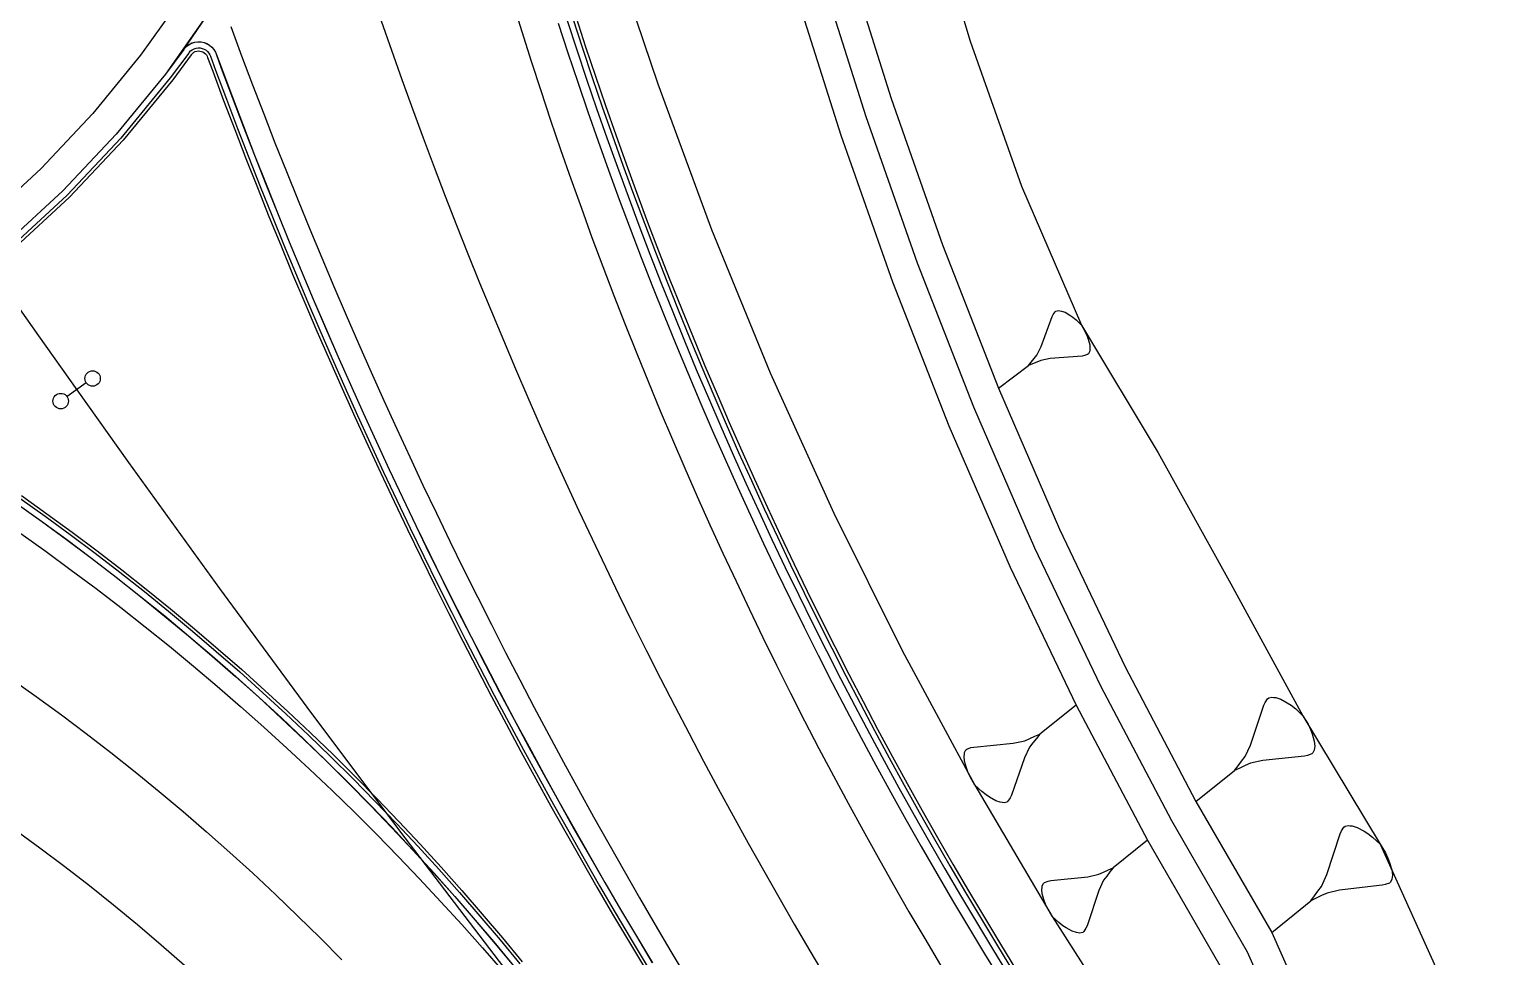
# Model space of a CAD drawing. Extents: x 383808 to 384559, y 802827 to 803490.
# Drawn here: x 384020.2 to 384067.28, y 803147.08 to 803176.92 of the extents above; entities that cross this region are included whole.
import ezdxf

# ---------------------------------------------------------------- set-up
doc = ezdxf.new("R2010")
doc.units = 0
doc.layers.get('0').update_dxf_attribs({"linetype": 'CONTINUOUS'})

msp = doc.modelspace()

# ---------------------------------------------------------------- linework, layer by layer
at = {"color": 7}
for p, q in [((384053.142, 803167.7395), (384053.2038, 803167.8297)), ((384053.2038, 803167.8297), (384053.2313, 803167.8506)), ((384053.2313, 803167.8506), (384053.3074, 803167.8648)), ((384053.3074, 803167.8648), (384053.3558, 803167.8581)), ((384053.3558, 803167.8581), (384053.4042, 803167.8514)), ((384053.4042, 803167.8514), (384053.522, 803167.8105)), ((384053.522, 803167.8105), (384053.6815, 803167.7144)), ((384052.7526, 803166.7072), (384053.1077, 803167.6702)), ((384053.1077, 803167.6702), (384053.142, 803167.7395)), ((384053.6815, 803167.7144), (384053.7717, 803167.6526)), ((384053.7717, 803167.6526), (384053.8828, 803167.5632)), ((384053.8828, 803167.5632), (384054.0565, 803167.3911)), ((384054.0565, 803167.3911), (384054.1751, 803167.1773)), ((384054.1751, 803167.1773), (384054.231, 803167.0461)), ((384054.231, 803167.0461), (384054.2661, 803166.9425)), ((384054.2661, 803166.9425), (384054.3154, 803166.763)), ((384052.5262, 803166.3188), (384052.6156, 803166.4299)), ((384052.6156, 803166.4299), (384052.7526, 803166.7072)), ((384054.0681, 803166.4022), (384053.0449, 803166.3213)), ((384054.1441, 803166.4163), (384054.0681, 803166.4022)), ((384054.2477, 803166.4514), (384054.1441, 803166.4163)), ((384054.2752, 803166.4723), (384054.2477, 803166.4514)), ((384054.3095, 803166.5416), (384054.2752, 803166.4723)), ((384054.3162, 803166.5901), (384054.3095, 803166.5416)), ((384054.3154, 803166.763), (384054.3229, 803166.6385)), ((384054.3229, 803166.6385), (384054.3162, 803166.5901)), ((384051.3826, 803165.366), (384052.3474, 803166.0967)), ((384052.3474, 803166.0967), (384052.4368, 803166.2078)), ((384052.4785, 803166.1526), (384052.3474, 803166.0967)), ((384052.4368, 803166.2078), (384052.5262, 803166.3188)), ((384052.6097, 803166.2086), (384052.4785, 803166.1526)), ((384052.7408, 803166.2645), (384052.6097, 803166.2086)), ((384053.0449, 803166.3213), (384052.7408, 803166.2645)), ((384053.8851, 803155.1673), (384052.7077, 803154.2414)), ((384059.4873, 803153.8867), (384059.9199, 803155.1661)), ((384059.9199, 803155.1661), (384059.9624, 803155.2585)), ((384059.9624, 803155.2585), (384060.0405, 803155.3793)), ((384060.0405, 803155.3793), (384060.076, 803155.4078)), ((384060.076, 803155.4078), (384060.1755, 803155.4292)), ((384060.1755, 803155.4292), (384060.2395, 803155.4221)), ((384060.2395, 803155.4221), (384060.3034, 803155.4151)), ((384060.3034, 803155.4151), (384060.4598, 803155.3654)), ((384060.4598, 803155.3654), (384060.6731, 803155.2448)), ((384060.6731, 803155.2448), (384060.7939, 803155.1667)), ((384060.7939, 803155.1667), (384060.9432, 803155.0531)), ((384060.9432, 803155.0531), (384061.1779, 803154.833)), ((384061.1779, 803154.833), (384061.3415, 803154.556)), ((384052.2246, 803154.0249), (384052.3857, 803154.0971)), ((384052.3857, 803154.0971), (384052.5467, 803154.1692)), ((384052.5996, 803154.1019), (384052.4915, 803153.9625)), ((384052.5467, 803154.1692), (384052.7077, 803154.2414)), ((384052.7077, 803154.2414), (384052.5996, 803154.1019)), ((384061.3415, 803154.556), (384061.4198, 803154.3855)), ((384061.4198, 803154.3855), (384061.4696, 803154.2505)), ((384061.4696, 803154.2505), (384061.5409, 803154.0161)), ((384050.2826, 803153.5866), (384050.2898, 803153.6467)), ((384050.2898, 803153.6467), (384050.3306, 803153.7333)), ((384050.3306, 803153.7333), (384050.3643, 803153.7597)), ((384050.3643, 803153.7597), (384050.4917, 803153.8054)), ((384050.4917, 803153.8054), (384050.5854, 803153.8247)), ((384050.5854, 803153.8247), (384051.8497, 803153.9478)), ((384051.8497, 803153.9478), (384052.2246, 803154.0249)), ((384052.3834, 803153.823), (384052.22, 803153.4768)), ((384052.4915, 803153.9625), (384052.3834, 803153.823)), ((384059.3171, 803153.5171), (384059.4873, 803153.8867)), ((384061.4985, 803153.6323), (384061.463, 803153.6039)), ((384061.5411, 803153.7247), (384061.4985, 803153.6323)), ((384061.5409, 803154.0161), (384061.5552, 803153.8527)), ((384061.5481, 803153.7887), (384061.5411, 803153.7247)), ((384061.5552, 803153.8527), (384061.5481, 803153.7887)), ((384050.2754, 803153.5265), (384050.2826, 803153.5866)), ((384050.2875, 803153.3727), (384050.2754, 803153.5265)), ((384050.3525, 803153.1516), (384050.2875, 803153.3727)), ((384052.22, 803153.4768), (384051.8023, 803152.2772)), ((384058.9763, 803153.0691), (384059.0899, 803153.2185)), ((384059.0899, 803153.2185), (384059.2035, 803153.3678)), ((384059.3173, 803153.2257), (384059.1468, 803153.1474)), ((384059.2035, 803153.3678), (384059.3171, 803153.5171)), ((384059.4878, 803153.304), (384059.3173, 803153.2257)), ((384059.8856, 803153.3896), (384059.4878, 803153.304)), ((384061.2285, 803153.5327), (384059.8856, 803153.3896)), ((384061.328, 803153.554), (384061.2285, 803153.5327)), ((384061.463, 803153.6039), (384061.328, 803153.554)), ((384050.3982, 803153.0242), (384050.3525, 803153.1516)), ((384050.4704, 803152.8632), (384050.3982, 803153.0242)), ((384050.6219, 803152.6013), (384050.4704, 803152.8632)), ((384057.7335, 803152.0734), (384058.9763, 803153.0691)), ((384059.1468, 803153.1474), (384058.9763, 803153.0691)), ((384050.8408, 803152.3922), (384050.6219, 803152.6013)), ((384050.9802, 803152.2841), (384050.8408, 803152.3922)), ((384051.0932, 803152.2096), (384050.9802, 803152.2841)), ((384051.8023, 803152.2772), (384051.7615, 803152.1907)), ((384051.2928, 803152.0943), (384051.0932, 803152.2096)), ((384051.4394, 803152.0463), (384051.2928, 803152.0943)), ((384051.4995, 803152.0391), (384051.4394, 803152.0463)), ((384051.5596, 803152.032), (384051.4995, 803152.0391)), ((384051.6533, 803152.0512), (384051.5596, 803152.032)), ((384051.687, 803152.0777), (384051.6533, 803152.0512)), ((384051.7615, 803152.1907), (384051.687, 803152.0777)), ((384062.4948, 803151.2477), (384062.5307, 803151.277)), ((384062.5307, 803151.277), (384062.632, 803151.2998)), ((384062.632, 803151.2998), (384062.6973, 803151.2931)), ((384062.6973, 803151.2931), (384062.7626, 803151.2865)), ((384062.7626, 803151.2865), (384062.9226, 803151.2374)), ((384056.1727, 803150.8229), (384055.0679, 803149.9378)), ((384061.9443, 803149.7199), (384062.3737, 803151.029)), ((384062.3737, 803151.029), (384062.4162, 803151.1236)), ((384062.4162, 803151.1236), (384062.4948, 803151.2477)), ((384062.9226, 803151.2374), (384063.1413, 803151.1163)), ((384063.1413, 803151.1163), (384063.2653, 803151.0377)), ((384063.2653, 803151.0377), (384063.4186, 803150.9233)), ((384063.4186, 803150.9233), (384063.66, 803150.7009)), ((384063.66, 803150.7009), (384063.8295, 803150.4198)), ((384063.8295, 803150.4198), (384063.911, 803150.2466)), ((384054.7649, 803149.7987), (384054.9164, 803149.8683)), ((384054.9164, 803149.8683), (384055.0679, 803149.9378)), ((384055.0679, 803149.9378), (384054.967, 803149.8051)), ((384063.911, 803150.2466), (384063.9631, 803150.1094)), ((384063.9631, 803150.1094), (384064.0379, 803149.8709)), ((384064.0379, 803149.8709), (384064.054, 803149.7043)), ((384052.7882, 803149.3551), (384052.826, 803149.4372)), ((384052.826, 803149.4372), (384052.8576, 803149.4625)), ((384052.8576, 803149.4625), (384052.9776, 803149.5068)), ((384052.9776, 803149.5068), (384053.066, 803149.5258)), ((384053.066, 803149.5258), (384054.2597, 803149.653)), ((384054.2597, 803149.653), (384054.6133, 803149.7291)), ((384054.6133, 803149.7291), (384054.7649, 803149.7987)), ((384054.7651, 803149.5397), (384054.6137, 803149.2111)), ((384054.866, 803149.6724), (384054.7651, 803149.5397)), ((384054.967, 803149.8051), (384054.866, 803149.6724)), ((384061.774, 803149.3412), (384061.9443, 803149.7199)), ((384063.8251, 803149.3976), (384063.7238, 803149.3749)), ((384063.9623, 803149.4497), (384063.8251, 803149.3976)), ((384063.9983, 803149.4791), (384063.9623, 803149.4497)), ((384064.0408, 803149.5737), (384063.9983, 803149.4791)), ((384064.0474, 803149.639), (384064.0408, 803149.5737)), ((384064.054, 803149.7043), (384064.0474, 803149.639)), ((384052.7757, 803149.2414), (384052.7819, 803149.2983)), ((384052.7884, 803149.0961), (384052.7757, 803149.2414)), ((384052.7819, 803149.2983), (384052.7882, 803149.3551)), ((384052.8517, 803148.8877), (384052.7884, 803149.0961)), ((384054.6137, 803149.2111), (384054.2292, 803148.0739)), ((384061.4306, 803148.8812), (384061.5451, 803149.0345)), ((384061.6038, 803148.9626), (384061.4306, 803148.8812)), ((384061.5451, 803149.0345), (384061.6595, 803149.1879)), ((384061.777, 803149.044), (384061.6038, 803148.9626)), ((384061.6595, 803149.1879), (384061.774, 803149.3412)), ((384061.9501, 803149.1255), (384061.777, 803149.044)), ((384062.3552, 803149.2165), (384061.9501, 803149.1255)), ((384063.7238, 803149.3749), (384062.3552, 803149.2165)), ((384052.896, 803148.7678), (384052.8517, 803148.8877)), ((384052.9656, 803148.6162), (384052.896, 803148.7678)), ((384053.111, 803148.37), (384052.9656, 803148.6162)), ((384060.172, 803147.8539), (384061.4306, 803148.8812)), ((384053.3196, 803148.1743), (384053.111, 803148.37)), ((384053.4523, 803148.0734), (384053.3196, 803148.1743)), ((384053.5598, 803148.004), (384053.4523, 803148.0734)), ((384053.7493, 803147.8967), (384053.5598, 803148.004)), ((384054.1914, 803147.9918), (384054.122, 803147.8844)), ((384054.2292, 803148.0739), (384054.1914, 803147.9918)), ((384053.8883, 803147.8526), (384053.7493, 803147.8967)), ((384053.9452, 803147.8464), (384053.8883, 803147.8526)), ((384054.002, 803147.8401), (384053.9452, 803147.8464)), ((384054.0904, 803147.8591), (384054.002, 803147.8401)), ((384054.122, 803147.8844), (384054.0904, 803147.8591))]:
    msp.add_line(p, q, dxfattribs=at)
at = {"color": 1}
msp.add_line((384022.0359, 803165.5362), (384021.4157, 803165.0974), dxfattribs=at)
at = {"color": 3, "linetype": 'CONTINUOUS'}
for points in [[(384031.8284, 803200), (384031.9179, 803198.851), (384031.9386, 803196.3516), (384031.7859, 803193.8568), (384031.4604, 803191.3785), (384030.9637, 803188.9289), (384030.2983, 803186.5196), (384029.4673, 803184.1623), (384028.4747, 803181.8683), (384027.3253, 803179.6488), (384026.0247, 803177.5143), (384024.5791, 803175.4752), (384022.9955, 803173.5414), (384021.2816, 803171.7221), (384019.4455, 803170.0261), (384017.4962, 803168.4616), (384015.443, 803167.0362), (384013.2959, 803165.7566), (384011.0651, 803164.6291), (384008.7615, 803163.6591), (384006.3961, 803162.8513), (384003.9804, 803162.2096), (384001.526, 803161.7371), (384000, 803161.5519)], [(384017.6075, 803171.1383), (384020.4951, 803167.0565), (384021.7258, 803165.3168), (384023.3889, 803162.979), (384026.3162, 803158.9255), (384029.2803, 803154.8988), (384032.2808, 803150.8993), (384035.3176, 803146.9272), (384038.3904, 803142.9828), (384041.4989, 803139.0666), (384044.6429, 803135.1787), (384047.8221, 803131.3197), (384051.0363, 803127.4896), (384054.2851, 803123.689), (384055.3166, 803122.4968), (384057.5683, 803119.918), (384060.8857, 803116.1771), (384064.237, 803112.4664), (384067.6219, 803108.7864), (384071.04, 803105.1373), (384074.4912, 803101.5194), (384075.9673, 803100)]]:
    msp.add_lwpolyline(points, dxfattribs=at)
at = {"color": 7, "linetype": 'CONTINUOUS'}
for points in [[(384030.826, 803200), (384030.9188, 803198.808), (384030.939, 803196.378), (384030.7905, 803193.9525), (384030.474, 803191.5431), (384029.9912, 803189.1615), (384029.3442, 803186.8191), (384028.5363, 803184.5273), (384027.5713, 803182.2971), (384026.4538, 803180.1392), (384025.1893, 803178.064), (384023.7839, 803176.0816), (384022.2443, 803174.2014), (384020.578, 803172.4327), (384018.7929, 803170.7838), (384016.8977, 803169.2628), (384014.9016, 803167.8769), (384012.8141, 803166.6329), (384010.6453, 803165.5367), (384008.4057, 803164.5937), (384006.106, 803163.8083), (384003.7574, 803163.1844), (384001.3712, 803162.725), (384000, 803162.554)], [(384067.1645, 803134.8002), (384064.2154, 803138.652), (384061.4344, 803142.638), (384059.3973, 803147.2216), (384056.9531, 803151.4482), (384054.6712, 803155.7854), (384052.5494, 803160.2259), (384050.5854, 803164.7622), (384048.7766, 803169.3874), (384047.1204, 803174.0944), (384045.6139, 803178.8764), (384044.7973, 803181.6385), (384044.1813, 803183.8129), (384042.8393, 803188.9883), (384042.6041, 803189.9687), (384041.6412, 803194.2654), (384040.5863, 803199.6437), (384040.5269, 803200)], [(384049.0299, 803181.3198), (384050.4676, 803176.5349), (384052.1183, 803171.8707), (384054.0565, 803167.3911), (384056.5201, 803163.2903), (384058.8533, 803159.0741), (384061.1779, 803154.833), (384063.66, 803150.7009), (384065.694, 803146.1798), (384068.4116, 803142.2061), (384071.2779, 803138.3488), (384070.6927, 803137.844), (384071.5972, 803136.6239), (384073.6143, 803134.0175), (384076.6175, 803130.2559), (384079.7267, 803126.5843), (384082.8734, 803122.9432), (384086.062, 803119.3374), (384089.2823, 803115.7581), (384092.5337, 803112.2052), (384095.8143, 803108.6771), (384099.0807, 803105.1302), (384100, 803104.2045)], [(384044.8006, 803178.2946), (384046.3123, 803173.5052), (384047.9739, 803168.7909), (384049.7882, 803164.1585), (384051.7578, 803159.6149), (384053.8851, 803155.1673), (384056.1727, 803150.8229), (384058.6226, 803146.5892), (384060.6655, 803141.9987), (384063.4524, 803138.0057), (384066.4073, 803134.147), (384067.3601, 803132.9472), (384069.4849, 803130.389), (384072.642, 803126.6982), (384075.8332, 803123.0356), (384079.058, 803119.4017), (384082.3163, 803115.7966), (384085.6077, 803112.2207), (384088.9321, 803108.6744), (384092.2891, 803105.1578), (384095.6785, 803101.6714), (384097.3332, 803100)], [(384035.7487, 803177.8006), (384036.0443, 803176.8453), (384036.3468, 803175.8922), (384036.6561, 803174.9412), (384036.9722, 803173.9925), (384037.295, 803173.046), (384037.6246, 803172.1019), (384037.961, 803171.1602), (384038.304, 803170.2208), (384038.6538, 803169.284), (384039.0102, 803168.3497), (384039.3733, 803167.4179), (384039.743, 803166.4888), (384040.1194, 803165.5623), (384040.5024, 803164.6386), (384040.8919, 803163.7176), (384041.2881, 803162.7994), (384041.6908, 803161.8841), (384042.1, 803160.9716), (384042.5157, 803160.0621), (384042.9379, 803159.1556), (384043.3666, 803158.2522), (384043.8017, 803157.3518), (384044.2432, 803156.4546), (384044.6911, 803155.5605), (384045.1454, 803154.6696), (384045.6061, 803153.7821), (384046.0731, 803152.8978), (384046.5464, 803152.0169), (384047.0259, 803151.1394), (384047.5117, 803150.2653), (384048.0038, 803149.3948), (384048.5021, 803148.5277), (384049.0065, 803147.6643), (384049.5171, 803146.8045)], [(384031.5242, 803177.1841), (384031.8529, 803176.2397), (384032.1873, 803175.2973), (384032.5274, 803174.3569), (384032.8733, 803173.4186), (384033.2248, 803172.4824), (384033.5819, 803171.5484), (384033.9448, 803170.6165), (384034.3132, 803169.6869), (384034.6873, 803168.7595), (384035.067, 803167.8344), (384035.4524, 803166.9116), (384035.8432, 803165.9912), (384036.2397, 803165.0731), (384036.6417, 803164.1575), (384037.0493, 803163.2443), (384037.4624, 803162.3336), (384037.881, 803161.4254), (384038.3051, 803160.5198), (384038.7347, 803159.6168), (384039.1697, 803158.7164), (384039.6102, 803157.8186), (384040.0561, 803156.9236), (384040.5075, 803156.0312), (384040.9642, 803155.1416), (384041.4263, 803154.2548), (384041.8938, 803153.3708), (384042.3667, 803152.4897), (384042.8448, 803151.6114), (384043.3283, 803150.7361), (384043.8171, 803149.8637), (384044.3112, 803148.9942), (384044.8105, 803148.1278), (384045.3151, 803147.2644), (384045.8248, 803146.4041)], [(384037.6863, 803177.2591), (384037.9952, 803176.3117), (384038.3109, 803175.3665), (384038.6333, 803174.4236), (384038.9625, 803173.483), (384039.2983, 803172.5448), (384039.6409, 803171.609), (384039.9901, 803170.6757), (384040.346, 803169.745), (384040.7085, 803168.8167), (384041.0776, 803167.8911), (384041.4534, 803166.9682), (384041.8357, 803166.0479), (384042.2246, 803165.1305), (384042.62, 803164.2158), (384043.022, 803163.3039), (384043.4304, 803162.395), (384043.8454, 803161.489), (384044.2668, 803160.586), (384044.6946, 803159.686), (384045.1289, 803158.7891), (384045.5695, 803157.8953), (384046.0165, 803157.0047), (384046.4699, 803156.1173), (384046.9296, 803155.2332), (384047.3956, 803154.3524), (384047.8679, 803153.4749), (384048.3464, 803152.6008), (384048.8312, 803151.7302), (384049.3222, 803150.8631), (384049.8193, 803149.9994), (384050.3227, 803149.1394), (384050.8321, 803148.283), (384051.3476, 803147.4302), (384051.8693, 803146.5811)], [(384037.791, 803177.2928), (384038.0997, 803176.3461), (384038.4151, 803175.4017), (384038.7373, 803174.4595), (384039.0662, 803173.5197), (384039.4018, 803172.5823), (384039.744, 803171.6472), (384040.093, 803170.7147), (384040.4486, 803169.7846), (384040.8108, 803168.8571), (384041.1797, 803167.9322), (384041.5551, 803167.01), (384041.9371, 803166.0905), (384042.3257, 803165.1738), (384042.7208, 803164.2598), (384043.1225, 803163.3487), (384043.5306, 803162.4405), (384043.9452, 803161.5352), (384044.3663, 803160.6329), (384044.7938, 803159.7336), (384045.2277, 803158.8374), (384045.668, 803157.9443), (384046.1147, 803157.0544), (384046.5677, 803156.1677), (384047.027, 803155.2843), (384047.4927, 803154.4042), (384047.9646, 803153.5274), (384048.4427, 803152.654), (384048.9271, 803151.7841), (384049.4177, 803150.9176), (384049.9145, 803150.0547), (384050.4174, 803149.1953), (384050.9264, 803148.3395), (384051.4416, 803147.4874), (384051.9628, 803146.639)], [(384026.6826, 803177.0025), (384027.0305, 803176.065), (384027.3836, 803175.1294), (384027.7419, 803174.1958), (384028.1053, 803173.2642), (384028.474, 803172.3346), (384028.8478, 803171.4071), (384029.2267, 803170.4817), (384029.6108, 803169.5584), (384030, 803168.6373), (384030.3943, 803167.7183), (384030.7937, 803166.8015), (384031.1982, 803165.887), (384031.6078, 803164.9747), (384032.0224, 803164.0647), (384032.4421, 803163.1571), (384032.8669, 803162.2517), (384033.2966, 803161.3488), (384033.7314, 803160.4482), (384034.1711, 803159.5501), (384034.6158, 803158.6545), (384035.0655, 803157.7613), (384035.5202, 803156.8706), (384035.9798, 803155.9825), (384036.4443, 803155.0969), (384036.9138, 803154.214), (384037.3881, 803153.3336), (384037.8673, 803152.4559), (384038.3514, 803151.5809), (384038.8404, 803150.7086), (384039.3341, 803149.839), (384039.8327, 803148.9722), (384040.3362, 803148.1082), (384040.8444, 803147.2469), (384041.3573, 803146.3885)], [(384025.3285, 803176.1507), (384025.3452, 803176.1722), (384025.3918, 803176.2198), (384025.4457, 803176.2589), (384025.5053, 803176.2886), (384025.569, 803176.308), (384025.635, 803176.3165), (384025.7016, 803176.314), (384025.7668, 803176.3005), (384025.8288, 803176.2763), (384025.886, 803176.2422), (384025.9367, 803176.1991), (384025.9796, 803176.1481), (384026.0134, 803176.0907), (384026.0318, 803176.0467), (384026.1962, 803175.6004), (384026.5467, 803174.6626), (384026.9027, 803173.7269), (384027.2642, 803172.7932), (384027.6312, 803171.8618), (384028.0037, 803170.9325), (384028.3816, 803170.0053), (384028.765, 803169.0805), (384029.1538, 803168.1579), (384029.5481, 803167.2376), (384029.9477, 803166.3197), (384030.3527, 803165.4041), (384030.7632, 803164.4909), (384031.1789, 803163.5801), (384031.6001, 803162.6718), (384032.0265, 803161.766), (384032.4583, 803160.8627), (384032.8954, 803159.962), (384033.3378, 803159.0639), (384033.7854, 803158.1684), (384034.2383, 803157.2755), (384034.6965, 803156.3853), (384035.1599, 803155.4978), (384035.6285, 803154.6131), (384036.1023, 803153.7311), (384036.5813, 803152.8519), (384037.0654, 803151.9756), (384037.5547, 803151.1021), (384038.0491, 803150.2316), (384038.5486, 803149.3639), (384039.0533, 803148.4992), (384039.563, 803147.6375), (384040.0777, 803146.7788)], [(384025.3285, 803176.1507), (384024.7382, 803175.354), (384023.1458, 803173.4094), (384021.4223, 803171.58), (384019.576, 803169.8746)], [(384025.4097, 803176.0922), (384024.8177, 803175.2934), (384023.2209, 803173.3434), (384021.4927, 803171.5089), (384019.6413, 803169.7988)], [(384025.4097, 803176.0922), (384025.4222, 803176.1084), (384025.4571, 803176.1441), (384025.4975, 803176.1734), (384025.5422, 803176.1957), (384025.59, 803176.2102), (384025.6395, 803176.2166), (384025.6894, 803176.2147), (384025.7383, 803176.2046), (384025.7849, 803176.1865), (384025.8278, 803176.1609), (384025.8658, 803176.1285), (384025.898, 803176.0903), (384025.9235, 803176.047), (384025.9394, 803176.0085), (384026.1024, 803175.5657), (384026.4531, 803174.6273), (384026.8094, 803173.691), (384027.1711, 803172.7569), (384027.5383, 803171.8248), (384027.911, 803170.895), (384028.2891, 803169.9673), (384028.6728, 803169.0419), (384029.0618, 803168.1188), (384029.4563, 803167.198), (384029.8561, 803166.2795), (384030.2614, 803165.3633), (384030.6721, 803164.4496), (384031.0881, 803163.5383), (384031.5095, 803162.6295), (384031.9362, 803161.7232), (384032.3682, 803160.8193), (384032.8055, 803159.9181), (384033.2482, 803159.0194), (384033.6961, 803158.1234), (384034.1493, 803157.23), (384034.6077, 803156.3393), (384035.0714, 803155.4513), (384035.5403, 803154.566), (384036.0143, 803153.6835), (384036.4936, 803152.8038), (384036.978, 803151.927), (384037.4676, 803151.053), (384037.9623, 803150.1819), (384038.4621, 803149.3138), (384038.967, 803148.4485), (384039.477, 803147.5863), (384039.9921, 803146.7271)], [(384019.8937, 803161.8305), (384020.7104, 803161.2492), (384021.5198, 803160.6577), (384022.3218, 803160.0561), (384023.1161, 803159.4446), (384023.9028, 803158.8232), (384024.6816, 803158.192), (384025.4525, 803157.5511), (384026.2153, 803156.9006), (384026.9699, 803156.2407), (384027.7163, 803155.5713), (384028.4542, 803154.8927), (384029.1835, 803154.2049), (384029.9042, 803153.5081), (384030.6161, 803152.8023), (384031.3192, 803152.0877), (384032.0132, 803151.3643), (384032.6982, 803150.6323), (384033.374, 803149.8918), (384034.0404, 803149.1429), (384034.6975, 803148.3857), (384035.345, 803147.6204), (384035.9829, 803146.8471)], [(384019.9511, 803161.9123), (384020.7689, 803161.3303), (384021.5793, 803160.738), (384022.3823, 803160.1357), (384023.1776, 803159.5234), (384023.9653, 803158.9012), (384024.7451, 803158.2693), (384025.5169, 803157.6276), (384026.2807, 803156.9763), (384027.0362, 803156.3155), (384027.7835, 803155.6454), (384028.5223, 803154.9659), (384029.2526, 803154.2773), (384029.9742, 803153.5795), (384030.687, 803152.8729), (384031.3909, 803152.1573), (384032.0858, 803151.4331), (384032.7716, 803150.7002), (384033.4483, 803149.9587), (384034.1155, 803149.2089), (384034.7734, 803148.4508), (384035.4217, 803147.6845), (384036.0604, 803146.9102)], [(384019.9301, 803160.6904), (384020.7442, 803160.1097), (384021.5514, 803159.5194), (384022.3516, 803158.9197), (384023.1447, 803158.3106), (384023.9306, 803157.6922), (384024.7091, 803157.0647), (384025.4803, 803156.428), (384026.2438, 803155.7823), (384026.9997, 803155.1276), (384027.7479, 803154.4641), (384028.4882, 803153.7918), (384029.2206, 803153.1109), (384029.9449, 803152.4214), (384030.661, 803151.7235), (384031.3688, 803151.0171), (384032.0683, 803150.3025), (384032.7594, 803149.5797), (384033.4419, 803148.8488), (384034.1157, 803148.11), (384034.7809, 803147.3632), (384035.4371, 803146.6087)], [(384019.6104, 803156.0311), (384020.4254, 803155.4516), (384021.2326, 803154.8613), (384022.0318, 803154.2604), (384022.823, 803153.6488), (384023.6059, 803153.0267), (384024.3805, 803152.3942), (384025.1466, 803151.7515), (384025.904, 803151.0986), (384026.6527, 803150.4357), (384027.3925, 803149.7628), (384028.1232, 803149.0801), (384028.8448, 803148.3878), (384029.557, 803147.6859), (384030.2599, 803146.9746)], [(384019.7339, 803151.173), (384020.543, 803150.5853), (384021.343, 803149.9853), (384022.1336, 803149.373), (384022.9147, 803148.7486), (384023.6861, 803148.1123), (384024.4477, 803147.4642), (384025.1992, 803146.8045), (384025.9404, 803146.1333), (384026.6712, 803145.4507), (384027.3915, 803144.757), (384028.101, 803144.0523), (384028.7995, 803143.3368), (384029.487, 803142.6106), (384030.1632, 803141.8739), (384030.828, 803141.1269), (384031.4812, 803140.3697), (384032.1227, 803139.6026), (384032.7524, 803138.8257), (384033.0203, 803138.4876), (384036.036, 803134.6898), (384039.22, 803130.7525), (384042.4397, 803126.8443)]]:
    msp.add_lwpolyline(points, dxfattribs=at)
at = {"color": 2, "linetype": 'CONTINUOUS'}
for points in [[(384031.8284, 803200), (384031.9179, 803198.851), (384031.9386, 803196.3516), (384031.7859, 803193.8568), (384031.4604, 803191.3785), (384030.9637, 803188.9289), (384030.2983, 803186.5196), (384029.4673, 803184.1623), (384028.4747, 803181.8683), (384027.3253, 803179.6488), (384026.0247, 803177.5143), (384025.1662, 803176.2675), (384024.5791, 803175.4752), (384022.9955, 803173.5414), (384021.2816, 803171.7221), (384019.4455, 803170.0261)], [(384037.2199, 803177.1088), (384037.5299, 803176.1581), (384037.8467, 803175.2096), (384038.1703, 803174.2634), (384038.5006, 803173.3195), (384038.8376, 803172.378), (384039.1813, 803171.439), (384039.5318, 803170.5024), (384039.8889, 803169.5683), (384040.2527, 803168.6368), (384040.6231, 803167.708), (384041.0002, 803166.7818), (384041.3839, 803165.8583), (384041.7741, 803164.9376), (384042.1709, 803164.0197), (384042.5743, 803163.1047), (384042.9842, 803162.1926), (384043.4006, 803161.2834), (384043.8235, 803160.3772), (384044.2528, 803159.4741), (384044.6886, 803158.574), (384045.1308, 803157.6771), (384045.5794, 803156.7834), (384046.0344, 803155.8929), (384046.4957, 803155.0056), (384046.9633, 803154.1217), (384047.4373, 803153.2412), (384047.9175, 803152.364), (384048.4039, 803151.4903), (384048.8966, 803150.6201), (384049.3956, 803149.7535), (384049.9006, 803148.8904), (384050.4119, 803148.031), (384050.9292, 803147.1752), (384051.4527, 803146.3231)], [(384025.1662, 803176.2675), (384025.1912, 803176.2998), (384025.2611, 803176.3712), (384025.3419, 803176.4299), (384025.4313, 803176.4744), (384025.5269, 803176.5035), (384025.6259, 803176.5163), (384025.7258, 803176.5125), (384025.8236, 803176.4922), (384025.9166, 803176.456), (384026.0024, 803176.4048), (384026.0785, 803176.3401), (384026.1428, 803176.2637), (384026.1935, 803176.1776), (384026.2164, 803176.1237), (384026.3837, 803175.6699), (384026.7338, 803174.7332), (384027.0894, 803173.7985), (384027.4505, 803172.866), (384027.8171, 803171.9356), (384028.1891, 803171.0074), (384028.5666, 803170.0814), (384028.9495, 803169.1576), (384029.3379, 803168.2361), (384029.7317, 803167.3169), (384030.1308, 803166.4), (384030.5354, 803165.4855), (384030.9453, 803164.5734), (384031.3606, 803163.6637), (384031.7813, 803162.7565), (384032.2072, 803161.8517), (384032.6385, 803160.9495), (384033.0751, 803160.0499), (384033.5169, 803159.1528), (384033.9641, 803158.2583), (384034.4164, 803157.3665), (384034.8741, 803156.4773), (384035.3369, 803155.5909), (384035.8049, 803154.7072), (384036.2782, 803153.8263), (384036.7566, 803152.9481), (384037.2402, 803152.0728), (384037.7289, 803151.2004), (384038.2227, 803150.3308), (384038.7217, 803149.4642), (384039.2257, 803148.6005), (384039.7348, 803147.7398), (384040.2489, 803146.8821)], [(384019.7787, 803161.6668), (384020.5934, 803161.0869), (384021.4008, 803160.4969), (384022.2008, 803159.8969), (384022.9931, 803159.2869), (384023.7778, 803158.667), (384024.5547, 803158.0374), (384025.3237, 803157.3981), (384026.0846, 803156.7492), (384026.8373, 803156.0909), (384027.5818, 803155.4233), (384028.3178, 803154.7464), (384029.0454, 803154.0603), (384029.7643, 803153.3652), (384030.4744, 803152.6611), (384031.1757, 803151.9483), (384031.8681, 803151.2267), (384032.5513, 803150.4966), (384033.2254, 803149.7579), (384033.8902, 803149.0109), (384034.5456, 803148.2556), (384035.1915, 803147.4922), (384035.8278, 803146.7208)]]:
    msp.add_lwpolyline(points, dxfattribs=at)
at = {"color": 1, "linetype": 'CONTINUOUS'}
for points in [[(384046.4273, 803179.4582), (384047.9284, 803174.6835), (384049.5792, 803169.9838), (384051.3826, 803165.366), (384053.3411, 803160.8369), (384055.4573, 803156.4036), (384057.7335, 803152.0734), (384060.172, 803147.8539), (384062.2033, 803143.2774), (384064.9785, 803139.2984), (384067.3159, 803134.9308), (384068.2664, 803133.7336), (384070.3863, 803131.181), (384073.5362, 803127.4984), (384076.7201, 803123.844), (384079.9375, 803120.218), (384083.1883, 803116.6209), (384086.4722, 803113.053), (384089.789, 803109.5144), (384093.1383, 803106.0056), (384096.52, 803102.5269), (384099.0215, 803100)], [(384039.5032, 803177.8932), (384040.4224, 803175.1629), (384042.1517, 803170.4716), (384044.0399, 803165.8673), (384046.0832, 803161.3525), (384048.2783, 803156.9296), (384050.6219, 803152.6013), (384053.111, 803148.37), (384055.7426, 803144.2385), (384058.5124, 803140.2084), (384061.4208, 803136.2851), (384064.463, 803132.4695), (384065.4494, 803131.2893), (384067.6344, 803128.763), (384070.871, 803125.1132), (384074.1406, 803121.493), (384077.443, 803117.9026), (384080.7779, 803114.3424), (384084.145, 803110.8127), (384087.5441, 803107.3137), (384090.9748, 803103.8458), (384094.437, 803100.4092), (384094.8568, 803100)], [(384037.5055, 803177.2008), (384037.8148, 803176.2521), (384038.1309, 803175.3056), (384038.4538, 803174.3615), (384038.7834, 803173.4196), (384039.1197, 803172.4801), (384039.4627, 803171.5431), (384039.8124, 803170.6085), (384040.1687, 803169.6765), (384040.5318, 803168.747), (384040.9014, 803167.8201), (384041.2777, 803166.8959), (384041.6605, 803165.9744), (384042.0499, 803165.0557), (384042.4459, 803164.1398), (384042.8484, 803163.2267), (384043.2574, 803162.3165), (384043.6729, 803161.4093), (384044.0949, 803160.505), (384044.5233, 803159.6038), (384044.9581, 803158.7057), (384045.3994, 803157.8107), (384045.847, 803156.9189), (384046.301, 803156.0303), (384046.7613, 803155.145), (384047.228, 803154.2629), (384047.7009, 803153.3843), (384048.1801, 803152.509), (384048.6655, 803151.6372), (384049.1572, 803150.7689), (384049.655, 803149.9041), (384050.159, 803149.0428), (384050.6691, 803148.1852), (384051.1854, 803147.3313), (384051.7077, 803146.4811)], [(384025.1703, 803176.2646), (384024.5831, 803175.4722), (384022.9993, 803173.5381), (384021.2851, 803171.7186), (384019.4488, 803170.0223)], [(384025.1703, 803176.2646), (384025.1951, 803176.2967), (384025.2644, 803176.3674), (384025.3445, 803176.4256), (384025.4332, 803176.4698), (384025.5279, 803176.4986), (384025.6262, 803176.5113), (384025.7252, 803176.5076), (384025.8221, 803176.4874), (384025.9144, 803176.4515), (384025.9995, 803176.4007), (384026.075, 803176.3366), (384026.1387, 803176.2608), (384026.189, 803176.1755), (384026.2118, 803176.1218), (384026.3791, 803175.6682), (384026.7292, 803174.7314), (384027.0848, 803173.7967), (384027.4459, 803172.8642), (384027.8124, 803171.9338), (384028.1845, 803171.0055), (384028.562, 803170.0795), (384028.9449, 803169.1557), (384029.3333, 803168.2342), (384029.7271, 803167.3149), (384030.1263, 803166.398), (384030.5308, 803165.4835), (384030.9408, 803164.5713), (384031.3561, 803163.6616), (384031.7767, 803162.7544), (384032.2027, 803161.8496), (384032.634, 803160.9474), (384033.0706, 803160.0477), (384033.5124, 803159.1506), (384033.9596, 803158.2561), (384034.412, 803157.3642), (384034.8696, 803156.475), (384035.3325, 803155.5886), (384035.8005, 803154.7048), (384036.2738, 803153.8239), (384036.7522, 803152.9457), (384037.2358, 803152.0704), (384037.7245, 803151.1979), (384038.2184, 803150.3283), (384038.7173, 803149.4617), (384039.2214, 803148.598), (384039.7305, 803147.7373), (384040.2447, 803146.8795)], [(384019.7816, 803161.6709), (384020.5963, 803161.091), (384021.4038, 803160.5009), (384022.2038, 803159.9009), (384022.9962, 803159.2908), (384023.781, 803158.6709), (384024.5579, 803158.0412), (384025.3269, 803157.4019), (384026.0879, 803156.753), (384026.8407, 803156.0947), (384027.5852, 803155.427), (384028.3213, 803154.75), (384029.0488, 803154.0639), (384029.7678, 803153.3688), (384030.478, 803152.6647), (384031.1793, 803151.9518), (384031.8717, 803151.2302), (384032.555, 803150.4999), (384033.2291, 803149.7612), (384033.8939, 803149.0142), (384034.5494, 803148.2589), (384035.1953, 803147.4954), (384035.8317, 803146.7239)]]:
    msp.add_lwpolyline(points, dxfattribs=at)
at = {"color": 1}
for centre, radius in [((384022.2382, 803165.6793), 0.2477), ((384021.2118, 803164.9532), 0.2497)]:
    msp.add_circle(centre, radius, dxfattribs=at)

doc.saveas('drawing.dxf')
